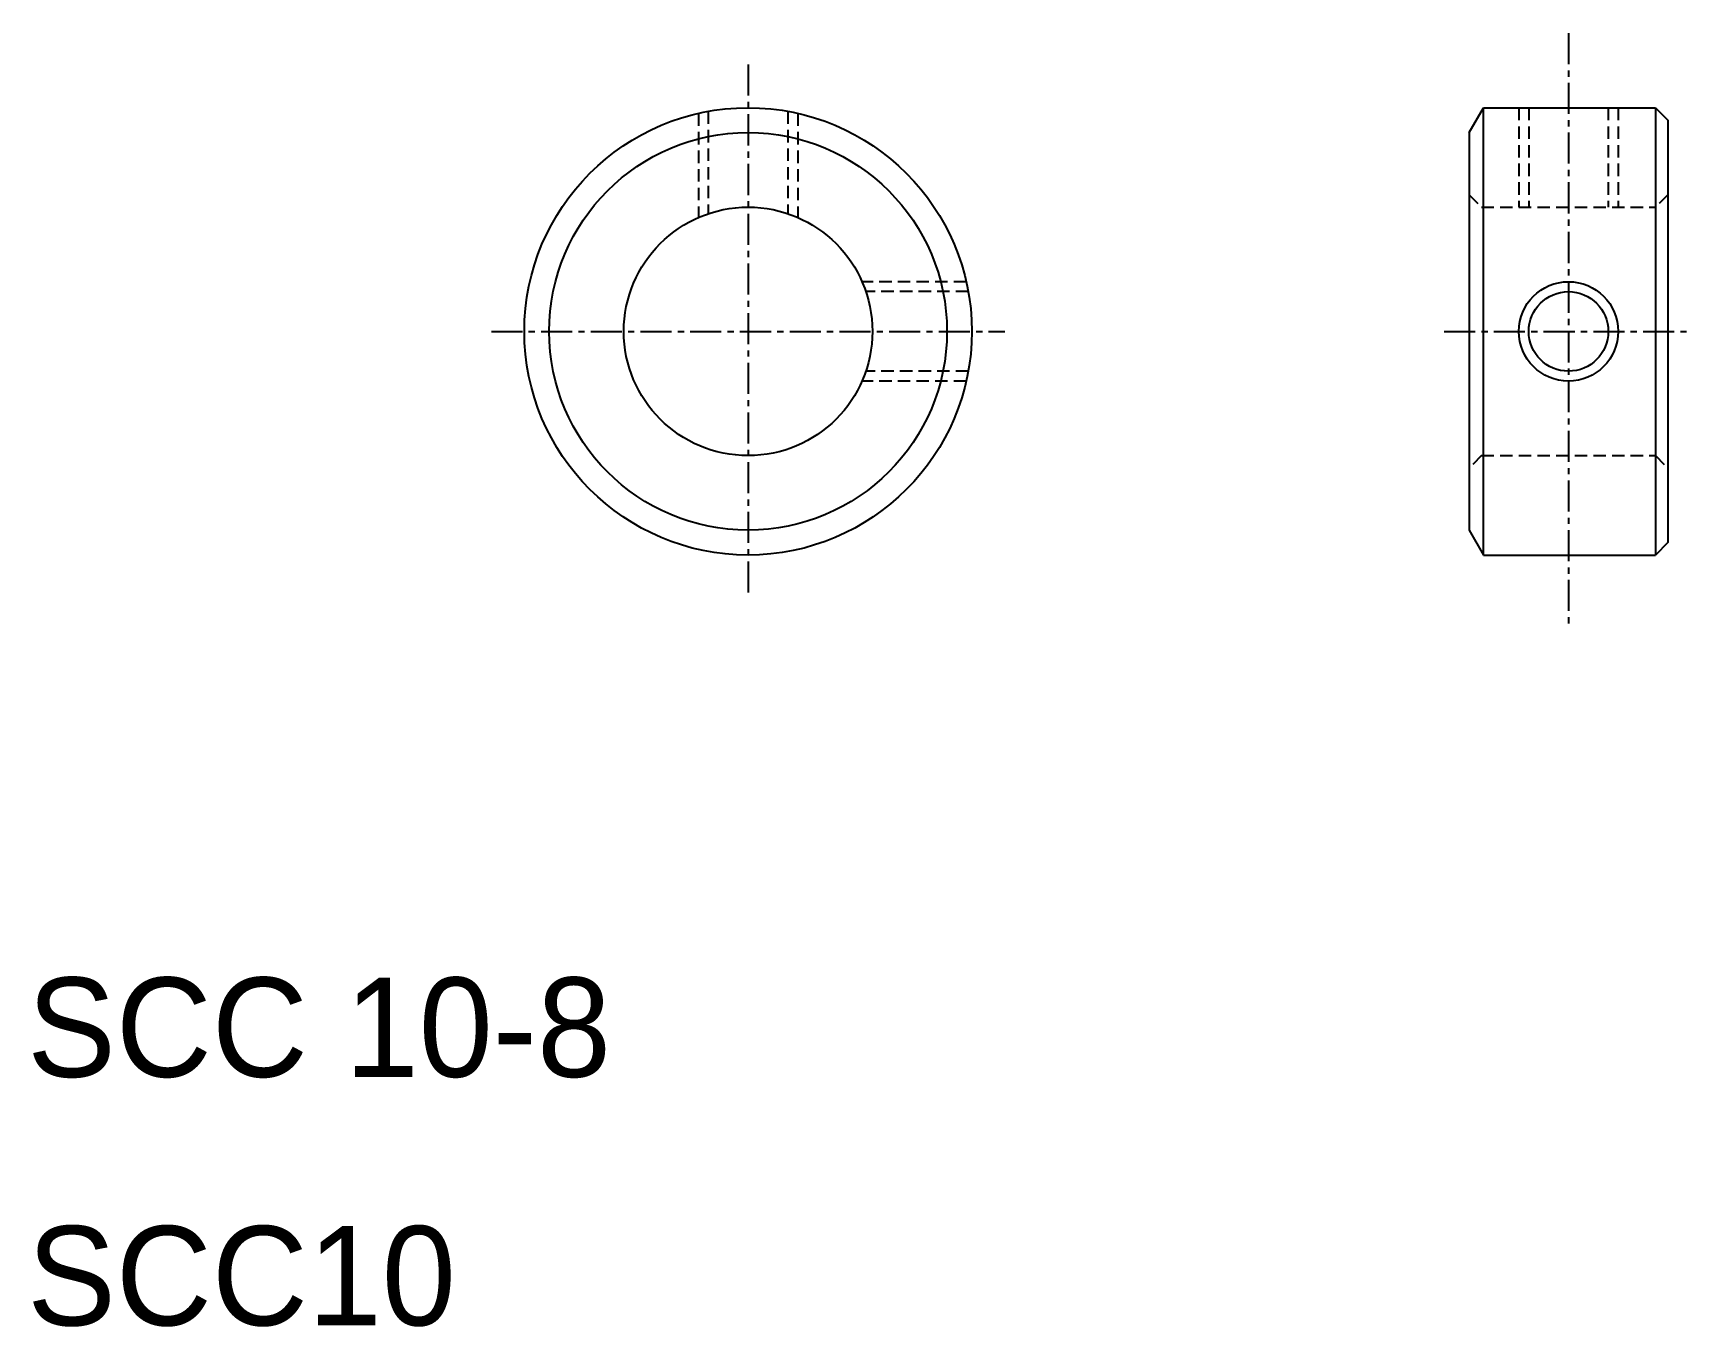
# Model space of a CAD drawing. Extents: x 10.2 to 77, y 9.9 to 62.
import ezdxf

# ---------------------------------------------------------------- set-up
doc = ezdxf.new("R2010")
doc.units = 0
doc.linetypes.add('CENTER', pattern=[2, 1.25, -0.25, 0.25, -0.25])
doc.linetypes.add('DASHED', pattern=[0.75, 0.5, -0.25])
doc.layers.get('0').update_dxf_attribs({"linetype": 'CONTINUOUS'})
doc.layers.add('CENTER', color=1, linetype='CENTER')

msp = doc.modelspace()

# ---------------------------------------------------------------- linework, layer by layer
at = {"color": 3, "linetype": 'DASHED'}
for p, q in [((37, 58.775), (37, 54.583)), ((37.4, 58.857), (37.4, 54.737)), ((40.6, 58.857), (40.6, 54.737)), ((41, 58.775), (41, 54.583)), ((70, 59), (70, 55)), ((70.4, 59), (70.4, 55)), ((73.6, 59), (73.6, 55)), ((74, 59), (74, 55)), ((68, 55.5), (68.5, 55)), ((76, 55.5), (75.5, 55)), ((68.5, 55), (75.5, 55)), ((47.775, 52), (43.583, 52)), ((47.857, 51.6), (43.737, 51.6)), ((47.857, 48.4), (43.737, 48.4)), ((47.775, 48), (43.583, 48)), ((68.5, 45), (68, 44.5)), ((68.5, 45), (75.5, 45)), ((75.5, 45), (76, 44.5))]:
    msp.add_line(p, q, dxfattribs=at)
at = {"color": 7, "linetype": 'CONTINUOUS'}
for p, q in [((68, 58), (68.577, 59)), ((68.577, 41), (68.577, 59)), ((68.577, 59), (75.5, 59)), ((75.5, 59), (76, 58.5)), ((75.5, 59), (75.5, 41)), ((76, 58.5), (76, 41.5)), ((68, 58), (68, 42)), ((68, 42), (68.577, 41)), ((76, 41.5), (75.5, 41)), ((68.577, 41), (75.5, 41))]:
    msp.add_line(p, q, dxfattribs=at)
for centre, radius in [((39, 50), 9), ((39, 50), 8), ((39, 50), 5), ((72, 50), 1.6)]:
    msp.add_circle(centre, radius, dxfattribs=at)
at = {"color": 3, "linetype": 'CONTINUOUS'}
msp.add_circle((72, 50), 2, dxfattribs=at)
at = {"layer": 'CENTER', "color": 1, "linetype": 'CENTER'}
for p, q in [((72, 62), (72, 38)), ((39, 60.736), (39, 39.264)), ((28.672, 50), (49.328, 50)), ((67, 50), (77, 50))]:
    msp.add_line(p, q, dxfattribs=at)

# ---------------------------------------------------------------- texts
at = {"color": 7, "linetype": 'CONTINUOUS'}
for s, p in [('SCC 10-8', (10, 20)), ('SCC10', (10, 10))]:
    msp.add_text(s, height=4, dxfattribs=at).set_placement(p)

doc.saveas('drawing.dxf')
